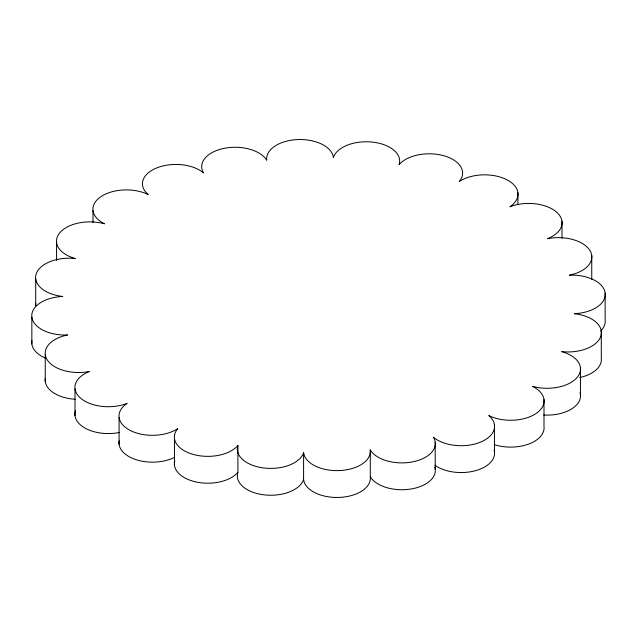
<?xml version="1.0" encoding="UTF-8"?>
<svg xmlns="http://www.w3.org/2000/svg" width="637" height="637" viewBox="0 0 637 637"><rect width="100%" height="100%" fill="white"/><g stroke="black" fill="none" stroke-linecap="round" stroke-linejoin="round"><path stroke-width="0.96" d="M31.85 343.972L31.85 317.122A33.435 19.301 0 0 1 62.768 296.468A33.435 19.301 0 0 1 36.213 273.878A33.435 19.301 0 0 1 75.341 258.55A33.435 19.301 0 0 1 59.822 232.76A33.435 19.301 0 0 1 104.484 223.802A33.435 19.301 0 0 1 101.052 196.57A33.435 19.301 0 0 1 148.214 194.588A33.435 19.301 0 0 1 157.108 167.778A33.435 19.301 0 0 1 203.545 172.914A33.435 19.301 0 0 1 224.152 148.341A33.435 19.301 0 0 1 266.712 160.237A33.435 19.301 0 0 1 297.63 139.583A33.435 19.301 0 0 1 333.406 157.435A33.435 19.301 0 0 1 372.534 142.107A33.435 19.301 0 0 1 399.088 164.696A33.435 19.301 0 0 1 443.758 155.731A33.435 19.301 0 0 1 459.277 181.521A33.435 19.301 0 0 1 506.439 179.538A33.435 19.301 0 0 1 509.871 206.762A33.435 19.301 0 0 1 556.316 211.898A33.435 19.301 0 0 1 547.422 238.708A33.435 19.301 0 0 1 589.981 250.612A33.435 19.301 0 0 1 569.374 275.176A33.435 19.301 0 0 1 605.15 293.028L605.15 319.878A33.435 19.301 0 0 1 600.731 330.961M601.288 331.248L601.288 358.09A33.435 19.301 0 0 1 579.829 377.534M591.749 255.541L591.749 279.404M580.434 367.581L580.434 394.422M561.993 221.334L561.993 238.238M543.998 399.558L543.998 426.4A33.435 19.301 0 0 1 528.511 444.124A33.435 19.301 0 0 1 494.153 444.594M517.921 192.74L517.921 204.668M494.463 425.006L494.463 451.848M435.214 442.182L435.214 469.023M605.15 293.028A33.435 19.301 0 0 1 574.232 313.683A33.435 19.301 0 0 1 600.787 336.272A33.435 19.301 0 0 1 561.659 351.608A33.435 19.301 0 0 1 577.178 377.391A33.435 19.301 0 0 1 532.516 386.356A33.435 19.301 0 0 1 535.948 413.58A33.435 19.301 0 0 1 488.786 415.563A33.435 19.301 0 0 1 479.892 442.381A33.435 19.301 0 0 1 433.455 437.245A33.435 19.301 0 0 1 412.848 461.817A33.435 19.301 0 0 1 370.288 449.921L370.288 476.763A33.435 19.301 0 0 1 339.37 497.417A33.435 19.301 0 0 1 303.594 479.565A33.435 19.301 0 0 1 264.466 494.893A33.435 19.301 0 0 1 237.912 472.304L237.912 445.462A33.435 19.301 0 0 1 193.242 454.428A33.435 19.301 0 0 1 177.723 428.637A33.435 19.301 0 0 1 130.561 430.62A33.435 19.301 0 0 1 127.129 403.388A33.435 19.301 0 0 1 80.684 398.26A33.435 19.301 0 0 1 89.578 371.443A33.435 19.301 0 0 1 47.019 359.547A33.435 19.301 0 0 1 67.626 334.974A33.435 19.301 0 0 1 31.85 317.122M237.912 445.462A33.435 19.301 0 0 0 264.466 468.052A33.435 19.301 0 0 0 303.594 452.724L303.594 479.565M174.466 438.455L174.466 465.297M119.079 417.418L119.079 444.26M93.002 210.6L93.002 222.528M75.007 388.817L75.007 415.666M56.566 242.578L56.566 260.477M45.251 354.61L45.251 381.459M35.712 278.91L35.712 305.752A33.435 19.301 0 0 1 35.68 303.228M174.649 457.278A33.435 19.301 0 0 1 137.202 460.041A33.435 19.301 0 0 1 119.167 440.892M237.912 472.304A33.435 19.301 0 0 1 197.988 482.344A33.435 19.301 0 0 1 174.737 461.092M434.88 467.359A33.435 19.301 0 0 1 410.045 489.144A33.435 19.301 0 0 1 370.288 476.763M494.129 450.176A33.435 19.301 0 0 1 474.605 470.91A33.435 19.301 0 0 1 434.928 465.249M119.326 432.499A33.435 19.301 0 0 1 75.516 410.634M580.092 392.75A33.435 19.301 0 0 1 543.679 415.029M45.028 357.962A33.435 19.301 0 0 1 31.938 340.604M75.19 399.256A33.435 19.301 0 0 1 45.219 378.935M370.288 449.921A33.435 19.301 0 0 1 339.37 470.576A33.435 19.301 0 0 1 303.594 452.724"/></g></svg>
